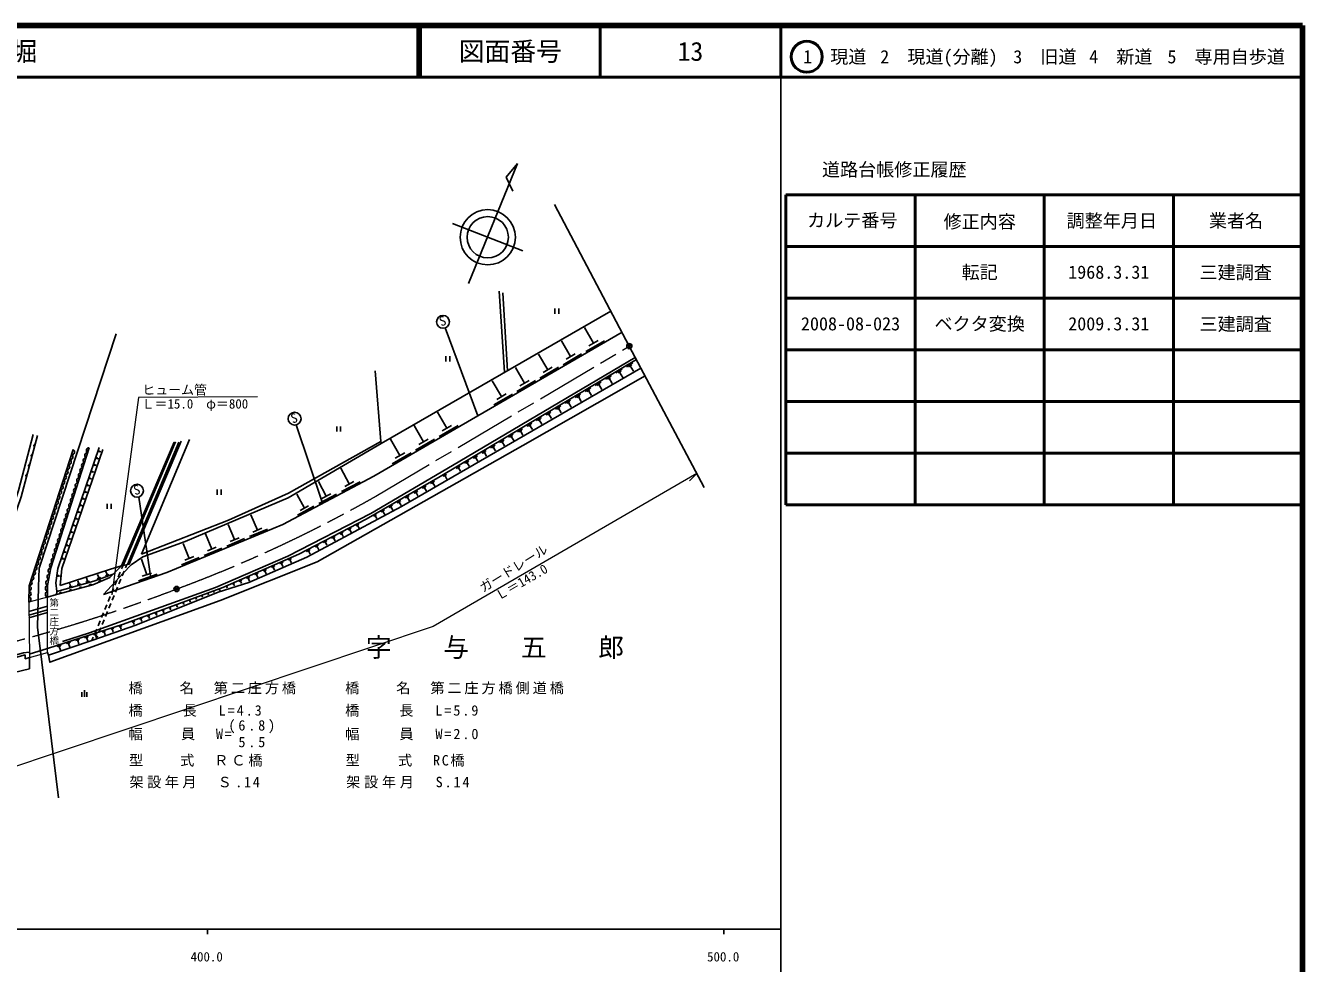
# Model space of a CAD drawing. Units: millimetres, scale not verified. Extents: x 40000 to 680000, y 20000 to 380000.
# Drawn here: x 432769 to 680000, y 198357 to 380000 of the extents above; entities that cross this region are included whole.
import ezdxf
from ezdxf.enums import TextEntityAlignment as Align

# ---------------------------------------------------------------- set-up
doc = ezdxf.new("R2010")
doc.units = ezdxf.units.MM
doc.header["$LTSCALE"] = 1000
doc.header["$PDMODE"] = 32
doc.header["$PDSIZE"] = 500
doc.linetypes.add('CHAIN', pattern=[18.5, 12, -1.5, 3.5, -1.5])
for name, color, linetype, lineweight in [('M-BGD', 7, 'Continuous', 25), ('M-BMK', 2, 'CHAIN', 13), ('M-BMK-SRVR', 3, 'Continuous', 25), ('M-STR-HTXT', 7, 'Continuous', 13), ('M-STR-STRI', 7, 'Continuous', 13), ('M-TTL', 7, 'Continuous', 140), ('M-TTL-BAND', 7, 'Continuous', 25), ('M-TTL-FRAM', 2, 'Continuous', 50), ('M-TTL-LINE', 7, 'Continuous', 50)]:
    doc.layers.add(name, color=color, linetype=linetype, lineweight=lineweight)
for name, color, linetype in [('M-BMK-HTXT', 7, 'Continuous'), ('M-OTRS', 6, 'Continuous'), ('M-TTL-TXT', 7, 'Continuous')]:
    doc.layers.add(name, color=color, linetype=linetype)
doc.styles.add('@ＭＳ ゴシック', font='')
doc.styles.add('ＭＳ ゴシック', font='')
doc.styles.get('@ＭＳ ゴシック').set_extended_font_data('@MS Gothic')
doc.styles.get('ＭＳ ゴシック').set_extended_font_data('MS Gothic')

msp = doc.modelspace()

# ---------------------------------------------------------------- linework, layer by layer
at = {"layer": 'M-BGD'}
for p, q in [((518552, 330073), (528028, 353282)), ((528028, 353282), (525811, 350645)), ((525811, 350645), (527124, 347892)), ((515448, 341646), (529067, 336357)), ((524494, 328563), (525510, 312900)), ((525171, 328225), (526103, 313154)), ((535254, 325193), (535254, 324193)), ((536004, 324193), (536004, 325193)), ((514005, 321433), (520353, 304410)), ((542751, 318458), (540991, 321493)), ((538314, 315888), (536546, 318937)), ((544847, 318957), (541276, 316887)), ((543644, 318975), (541858, 317940)), ((514157, 315966), (514157, 314966)), ((514907, 314966), (514907, 315966)), ((533861, 313310), (532086, 316372)), ((540419, 316390), (536832, 314311)), ((539210, 316408), (537417, 315368)), ((549118, 313932), (550346, 314665)), ((549535, 313931), (550149, 314298)), ((549842, 314114), (550466, 313070)), ((529392, 310722), (527609, 313797)), ((535975, 313814), (532373, 311725)), ((534761, 313832), (532960, 312788)), ((545053, 311505), (546227, 312206)), ((545452, 311504), (546039, 311854)), ((545745, 311679), (546341, 310681)), ((547072, 312710), (548273, 313427)), ((547480, 312709), (548080, 313068)), ((547780, 312889), (548390, 311868)), ((524908, 308126), (523117, 311214)), ((531516, 311228), (527898, 309131)), ((530297, 311247), (528488, 310198)), ((541095, 309141), (542216, 309811)), ((541476, 309141), (542036, 309475)), ((541756, 309308), (542325, 308355)), ((543061, 310315), (544208, 311000)), ((543451, 310314), (544024, 310657)), ((543737, 310486), (544320, 309511)), ((527041, 308634), (523407, 306528)), ((525816, 308652), (524000, 307599)), ((537240, 306840), (538309, 307478)), ((537603, 306839), (538138, 307158)), ((537870, 306999), (538413, 306090)), ((539155, 307983), (540249, 308637)), ((539527, 307982), (540074, 308309)), ((539800, 308146), (540356, 307215)), ((514349, 302009), (512538, 305130)), ((533486, 304598), (534505, 305206)), ((533832, 304598), (534341, 304902)), ((534087, 304750), (534604, 303884)), ((535351, 305712), (536394, 306335)), ((535705, 305711), (536227, 306022)), ((535966, 305867), (536496, 304980)), ((485164, 302652), (490289, 287500)), ((493022, 302355), (493022, 301355)), ((493772, 301355), (493772, 302355)), ((509811, 299379), (507991, 302516)), ((516505, 302524), (512833, 300393)), ((515267, 302542), (513431, 301477)), ((528039, 301346), (528984, 301910)), ((528360, 301345), (528832, 301627)), ((529830, 302415), (530800, 302994)), ((530160, 302415), (530644, 302704)), ((530402, 302559), (530894, 301736)), ((531646, 303500), (532640, 304093)), ((531984, 303499), (532481, 303796)), ((532232, 303647), (532736, 302803)), ((451371, 275384), (461534, 299324)), ((461826, 299347), (451663, 275449)), ((462464, 299336), (452488, 275632)), ((455217, 277607), (464525, 299839)), ((501565, 299434), (501615, 299079)), ((505255, 296739), (503426, 299891)), ((511977, 299897), (508287, 297756)), ((510733, 299915), (508889, 298844)), ((524525, 299248), (525423, 299784)), ((524830, 299247), (525279, 299515)), ((525055, 299381), (525510, 298618)), ((526270, 300290), (527192, 300840)), ((526583, 300289), (527044, 300564)), ((526814, 300427), (527281, 299643)), ((528596, 301486), (529076, 300682)), ((446940, 297352), (447065, 297718)), ((447002, 297535), (447368, 297410)), ((507431, 297259), (503724, 295108)), ((506182, 297277), (504328, 296202)), ((519427, 296204), (520256, 296699)), ((521104, 297205), (521956, 297714)), ((521393, 297204), (521819, 297459)), ((521606, 297331), (522039, 296607)), ((522803, 298220), (523678, 298742)), ((523100, 298219), (523538, 298480)), ((523319, 298350), (523763, 297606)), ((446042, 294736), (446167, 295098)), ((446105, 294917), (446467, 294792)), ((446491, 296043), (446616, 296407)), ((446553, 296225), (446917, 296100)), ((495456, 291227), (493840, 294272)), ((516138, 294240), (516924, 294709)), ((516405, 294240), (516798, 294474)), ((516602, 294357), (517000, 293689)), ((517772, 295215), (518579, 295698)), ((518046, 295215), (518450, 295456)), ((518248, 295335), (518657, 294649)), ((519708, 296203), (520123, 296451)), ((519916, 296327), (520337, 295622)), ((445148, 292126), (445271, 292485)), ((445209, 292306), (445568, 292182)), ((445595, 293430), (445718, 293790)), ((445656, 293610), (446017, 293487)), ((511186, 291326), (511938, 291759)), ((513552, 292703), (514304, 293135)), ((513805, 292698), (514181, 292914)), ((513993, 292806), (514361, 292167)), ((444255, 289524), (444377, 289879)), ((444316, 289702), (444671, 289580)), ((444701, 290824), (444823, 291181)), ((444762, 291003), (445119, 290880)), ((469903, 290122), (469903, 289122)), ((470653, 289122), (470653, 290122)), ((491006, 288828), (489480, 291705)), ((491853, 289277), (490160, 288379)), ((497532, 291640), (493950, 289740)), ((496352, 291702), (494561, 290752)), ((507932, 289453), (508692, 289890)), ((508188, 289448), (508568, 289667)), ((508378, 289557), (508750, 288911)), ((509561, 290390), (510317, 290826)), ((509816, 290386), (510194, 290603)), ((510005, 290495), (510374, 289852)), ((511439, 291321), (511815, 291538)), ((511627, 291429), (511995, 290790)), ((443365, 286929), (443486, 287281)), ((443426, 287105), (443777, 286984)), ((443810, 288226), (443931, 288579)), ((443871, 288402), (444224, 288281)), ((448575, 287397), (448575, 286397)), ((449325, 286397), (449325, 287397)), ((454729, 288685), (456996, 272983)), ((486753, 286535), (485311, 289252)), ((488606, 286904), (485409, 285208)), ((487552, 286959), (485954, 286111)), ((492968, 289219), (489583, 287422)), ((503098, 286670), (503818, 287085)), ((503340, 286666), (503701, 286873)), ((504661, 287570), (505430, 288012)), ((504919, 287565), (505304, 287786)), ((505112, 287676), (505488, 287022)), ((506299, 288512), (507063, 288953)), ((506556, 288508), (506938, 288728)), ((506747, 288618), (507121, 287968)), ((442478, 284341), (442597, 284689)), ((442538, 284515), (442886, 284396)), ((442921, 285634), (443041, 285984)), ((442981, 285809), (443331, 285689)), ((477651, 282267), (476421, 285238)), ((500113, 284952), (500739, 285312)), ((500324, 284948), (500637, 285128)), ((500480, 285038), (500787, 284506)), ((501583, 285798), (502255, 286185)), ((501809, 285794), (502145, 285987)), ((501977, 285891), (502306, 285319)), ((503520, 286769), (503873, 286157)), ((441593, 281760), (441711, 282105)), ((441652, 281933), (441996, 281814)), ((442035, 283050), (442154, 283396)), ((442094, 283223), (442441, 283104)), ((473233, 280432), (472012, 283379)), ((479616, 282466), (476120, 281018)), ((478525, 282628), (476777, 281905)), ((493607, 281515), (494268, 281857)), ((495169, 282322), (495807, 282651)), ((495378, 282308), (495697, 282473)), ((495537, 282391), (495818, 281848)), ((496707, 283116), (497323, 283434)), ((496909, 283103), (497217, 283262)), ((497063, 283182), (497333, 282659)), ((440710, 279187), (440827, 279528)), ((441151, 280473), (441269, 280815)), ((441210, 280644), (441553, 280527)), ((464481, 276802), (463273, 279721)), ((468843, 278609), (467633, 281532)), ((475182, 280630), (471715, 279194)), ((474100, 280791), (472366, 280073)), ((488780, 279024), (489512, 279402)), ((490413, 279867), (491121, 280233)), ((490645, 279852), (490999, 280035)), ((490822, 279944), (491133, 279341)), ((492022, 280697), (492707, 281051)), ((492246, 280683), (492588, 280860)), ((492417, 280771), (492718, 280189)), ((493824, 281502), (494154, 281672)), ((493989, 281587), (494279, 281025)), ((439830, 276620), (439946, 276958)), ((440270, 277903), (440386, 278242)), ((440328, 278072), (440667, 277956)), ((440769, 279357), (441110, 279240)), ((466411, 276998), (462978, 275576)), ((465340, 277157), (463623, 276446)), ((470776, 278805), (467338, 277381)), ((469703, 278965), (467984, 278253)), ((487123, 278169), (487879, 278559)), ((487370, 278153), (487749, 278348)), ((487560, 278250), (487892, 277607)), ((489020, 279009), (489386, 279198)), ((489203, 279103), (489524, 278481)), ((439447, 271547), (449190, 274724)), ((439888, 276789), (440225, 276673)), ((451371, 275384), (449066, 273091)), ((451371, 275384), (449190, 274724)), ((451663, 275449), (451378, 274763)), ((452136, 274993), (452391, 275610)), ((456259, 273645), (455201, 276685)), ((478704, 274372), (479406, 274680)), ((478925, 274344), (479276, 274498)), ((480319, 275080), (481026, 275390)), ((480542, 275052), (480895, 275206)), ((480719, 275129), (480982, 274529)), ((481939, 275790), (482650, 276102)), ((482164, 275761), (482519, 275917)), ((482341, 275839), (482606, 275235)), ((483564, 276502), (484280, 276816)), ((483790, 276473), (484148, 276630)), ((483969, 276552), (484236, 275943)), ((439010, 273228), (439063, 273641)), ((439037, 273435), (439451, 273382)), ((443234, 271956), (442906, 271864)), ((443070, 271910), (442915, 272467)), ((445154, 272385), (444425, 272182)), ((444942, 272444), (444577, 272342)), ((444759, 272393), (444586, 273013)), ((447337, 273110), (446610, 272848)), ((446934, 273088), (446711, 273705)), ((447116, 273153), (446752, 273022)), ((451763, 273984), (447853, 269801)), ((448929, 273684), (448252, 273440)), ((448554, 273664), (448347, 274239)), ((448723, 273725), (448385, 273603)), ((450457, 272547), (450073, 271624)), ((451109, 274117), (450726, 273194)), ((450837, 271851), (451219, 272775)), ((451486, 273422), (451868, 274346)), ((458234, 273731), (454658, 272487)), ((457153, 273956), (455365, 273334)), ((472840, 271802), (473247, 271981)), ((474091, 272350), (474642, 272592)), ((474367, 272471), (474608, 271920)), ((475488, 272963), (476180, 273266)), ((475706, 272935), (476052, 273086)), ((475879, 273011), (476137, 272422)), ((477094, 273666), (477790, 273972)), ((477314, 273638), (477662, 273791)), ((477488, 273715), (477747, 273122)), ((479101, 274421), (479362, 273824)), ((441771, 271442), (441186, 271279)), ((441479, 271361), (441315, 271946)), ((443425, 271903), (442770, 271720)), ((449804, 270978), (449420, 270054)), ((449539, 268709), (449921, 269633)), ((450188, 270280), (450570, 271204)), ((466869, 269467), (467083, 269547)), ((466976, 269507), (467055, 269293)), ((468036, 269900), (468220, 269968)), ((468128, 269934), (468196, 269750)), ((469172, 270320), (469327, 270378)), ((469250, 270349), (469307, 270194)), ((470222, 270709), (470462, 270798)), ((470342, 270754), (470431, 270514)), ((471636, 271281), (471876, 271370)), ((471756, 271325), (471845, 271085)), ((473043, 271891), (473222, 271484)), ((433416, 266530), (437012, 267525)), ((448499, 267838), (448115, 266915)), ((449151, 269408), (448768, 268485)), ((448889, 267138), (449271, 268062)), ((460548, 267126), (460925, 267266)), ((460737, 267196), (460876, 266819)), ((461880, 267620), (462223, 267747)), ((462051, 267683), (462178, 267341)), ((463177, 268100), (463486, 268215)), ((463332, 268157), (463446, 267848)), ((464440, 268568), (464717, 268670)), ((464579, 268619), (464681, 268343)), ((465671, 269024), (465916, 269114)), ((465793, 269069), (465884, 268824)), ((433423, 265793), (437015, 266811)), ((433428, 265313), (437016, 266296)), ((447194, 264699), (446810, 263775)), ((447846, 266268), (447462, 265345)), ((447591, 263995), (447973, 264920)), ((448240, 265566), (448622, 266491)), ((453347, 264459), (453901, 264665)), ((453624, 264562), (453829, 264007)), ((454855, 265018), (455378, 265212)), ((455116, 265115), (455310, 264591)), ((456335, 265566), (456820, 265746)), ((456578, 265656), (456757, 265170)), ((457777, 266100), (458225, 266266)), ((458001, 266183), (458167, 265735)), ((459181, 266620), (459593, 266773)), ((459387, 266696), (459540, 266284)), ((445916, 262004), (446632, 262233)), ((446129, 261954), (446488, 262068)), ((446541, 263129), (446157, 262206)), ((446942, 262424), (447323, 263348)), ((447611, 262547), (448274, 262759)), ((447809, 262500), (448140, 262606)), ((447975, 262553), (448155, 261990)), ((449252, 263072), (449864, 263268)), ((449558, 263170), (449754, 262558)), ((450841, 263580), (451403, 263760)), ((451122, 263670), (451302, 263109)), ((438849, 259742), (439691, 260011)), ((439100, 259683), (439521, 259818)), ((439310, 259750), (439540, 259035)), ((440658, 260321), (441471, 260581)), ((440900, 260264), (441307, 260394)), ((441103, 260329), (441324, 259638)), ((442437, 260890), (443221, 261141)), ((442671, 260836), (443063, 260961)), ((442867, 260898), (443080, 260232)), ((444188, 261451), (444944, 261693)), ((444413, 261398), (444791, 261519)), ((444602, 261458), (444808, 260816)), ((445888, 261559), (445603, 260874)), ((446309, 262011), (446503, 261402)), ((446419, 261160), (446674, 261777)), ((433500, 258247), (437036, 259372)), ((443653, 250026), (443653, 250901)), ((444153, 250026), (444153, 251276)), ((444653, 250026), (444653, 250901))]:
    msp.add_line(p, q, dxfattribs=at)
for points in [[(451763, 273984), (453237, 275528), (455466, 277108), (463664, 280075), (483642, 288501), (501615, 299079), (546098, 324660)], [(439150, 230435), (435933, 256681), (435086, 263455), (435255, 271329), (435425, 274885), (450326, 320266)], [(548254, 320586), (520364, 304416), (500212, 292723), (482597, 283375), (460149, 274080), (447853, 269801)], [(437036, 259372), (451755, 264083), (470950, 271192), (485668, 277643), (498702, 284370), (513065, 292638), (551044, 315314)], [(550826, 315726), (515449, 294819), (499655, 285505), (483553, 277223), (469569, 271187), (445185, 262369), (439906, 260709)], [(437039, 258594), (437224, 258041), (437443, 256700), (470481, 268630), (489201, 276153), (529071, 298665), (552720, 312147)], [(551911, 313676), (505569, 286838), (487233, 277028), (476034, 272159), (470083, 270290), (454101, 263892), (445807, 260943), (437224, 258041)], [(455217, 277607), (472068, 284199), (483680, 289451), (501565, 299434), (500452, 313148)], [(425371, 272263), (431381, 289941), (434277, 300789)], [(435094, 300605), (431934, 288737), (425543, 270271)], [(451371, 275384), (452836, 275709), (462903, 299476)], [(433398, 268335), (433473, 271523), (442020, 297883)], [(445107, 298222), (437685, 274999), (437001, 271576), (437007, 269297)], [(438658, 272047), (439020, 274873), (447046, 298278)], [(447757, 297923), (439818, 274877), (439447, 271547)], [(437007, 269297), (438789, 269809), (438798, 270406), (438658, 272047)], [(449066, 273091), (445767, 271705), (438789, 269809)], [(449744, 273765), (445977, 272407), (438798, 270406)], [(417134, 251356), (421316, 252519), (433510, 255435), (433506, 257589), (432703, 257363), (432697, 258107), (422834, 255438), (423185, 256012)], [(433496, 258626), (432402, 258536), (423185, 256012)]]:
    msp.add_lwpolyline(points, dxfattribs=at)
for centre, radius in [((522260, 338996), 5351), ((522260, 338996), 4000), ((513598, 322615), 1250), ((484858, 303864), 1250), ((454356, 289907), 1250)]:
    msp.add_circle(centre, radius, dxfattribs=at)
for centre, radius, start, end in [((434119, 296725), 256, 87.7727, 242.41194), ((434633, 298658), 256, 87.7727, 242.41194), ((441422, 296458), 529, 266.16262, 57.90575), ((441739, 297434), 529, 266.16262, 57.90575), ((444760, 296733), 522, 85.83405, 238.71963), ((445069, 297701), 522, 85.83405, 238.71963), ((433604, 294792), 256, 87.7727, 242.41194), ((440789, 294506), 529, 266.16262, 57.90575), ((441106, 295482), 529, 266.16262, 57.90575), ((443832, 293830), 522, 85.83405, 238.71963), ((444142, 294798), 522, 85.83405, 238.71963), ((444451, 295765), 522, 85.83405, 238.71963), ((433090, 292860), 256, 87.7727, 242.41194), ((439839, 291577), 529, 266.16262, 57.90575), ((440156, 292553), 529, 266.16262, 57.90575), ((440473, 293529), 529, 266.16262, 57.90575), ((443214, 291895), 522, 85.83405, 238.71963), ((443523, 292863), 522, 85.83405, 238.71963), ((439206, 289624), 529, 266.16262, 57.90575), ((439523, 290601), 529, 266.16262, 57.90575), ((442286, 288992), 522, 85.83405, 238.71963), ((442595, 289960), 522, 85.83405, 238.71963), ((442905, 290927), 522, 85.83405, 238.71963), ((438257, 286695), 529, 266.16262, 57.90575), ((438573, 287672), 529, 266.16262, 57.90575), ((438890, 288648), 529, 266.16262, 57.90575), ((441668, 287057), 522, 85.83405, 238.71963), ((441977, 288024), 522, 85.83405, 238.71963), ((437623, 284743), 529, 266.16262, 57.90575), ((437940, 285719), 529, 266.16262, 57.90575), ((440740, 284154), 522, 85.83405, 238.71963), ((441049, 285122), 522, 85.83405, 238.71963), ((441358, 286089), 522, 85.83405, 238.71963), ((436674, 281814), 529, 266.16262, 57.90575), ((436990, 282790), 529, 266.16262, 57.90575), ((437307, 283767), 529, 266.16262, 57.90575), ((440121, 282219), 522, 85.83405, 238.71963), ((440431, 283186), 522, 85.83405, 238.71963), ((436041, 279861), 529, 266.16262, 57.90575), ((436357, 280838), 529, 266.16262, 57.90575), ((439194, 279316), 522, 85.83405, 238.71963), ((439503, 280283), 522, 85.83405, 238.71963), ((439812, 281251), 522, 85.83405, 238.71963), ((435091, 276933), 529, 266.16262, 57.90575), ((435408, 277909), 529, 266.16262, 57.90575), ((435724, 278885), 529, 266.16262, 57.90575), ((438266, 276413), 522, 85.83405, 238.71963), ((438575, 277381), 522, 85.83405, 238.71963), ((438884, 278348), 522, 85.83405, 238.71963), ((434141, 274004), 529, 266.16262, 57.90575), ((434458, 274980), 529, 266.16262, 57.90575), ((434774, 275956), 529, 266.16262, 57.90575), ((437790, 274385), 623, 99.66946, 237.71067), ((437957, 275445), 522, 85.83405, 238.71963), ((433508, 272051), 529, 266.16262, 57.90575), ((433825, 273027), 529, 266.16262, 57.90575), ((437334, 272103), 623, 99.66946, 237.71067), ((437562, 273244), 623, 99.66946, 237.71067), ((447244, 272264), 256, 35.46689, 190.10612), ((433282, 269933), 553, 284.72955, 72.57808), ((433307, 270995), 553, 284.72955, 72.57808), ((437208, 271007), 606, 110.01448, 250.30424), ((437211, 269867), 606, 110.01448, 250.30424), ((439585, 269967), 256, 27.8806, 182.51984), ((441515, 270491), 256, 27.8806, 182.51984), ((443445, 271016), 256, 27.8806, 182.51984), ((445375, 271540), 256, 27.8806, 182.51984), ((433257, 268870), 553, 284.72955, 72.57808)]:
    msp.add_arc(centre, radius, start, end, dxfattribs=at)
at = {"layer": 'M-BMK'}
msp.add_line((500618, 288855), (549666, 317918), dxfattribs=at)
for centre, radius, start, end in [((370608, 517535), 263054, 290.33153, 299.61927), ((349180, 565502), 315497, 273.08377, 290.95377)]:
    msp.add_arc(centre, radius, start, end, dxfattribs=at)
at = {"layer": 'M-BMK-SRVR'}
for p, q in [((535162, 345327), (549666, 317918)), ((549666, 317918), (564170, 290509))]:
    msp.add_line(p, q, dxfattribs=at)
for centre in [(549666, 317918), (462006, 270870)]:
    msp.add_circle(centre, 500, dxfattribs=at)
for p in [(549666, 317918), (462006, 270870)]:
    msp.add_point(p, dxfattribs=at)
at = {"layer": 'M-OTRS'}
msp.add_point((549666, 317918), dxfattribs=at)
at = {"layer": 'M-STR-HTXT'}
for p, q in [((454644, 307989), (449479, 269720)), ((477657, 308100), (454644, 307989)), ((562763, 293257), (511709, 263624)), ((562763, 293257), (561352, 291840)), ((511709, 263624), (428143, 235599))]:
    msp.add_line(p, q, dxfattribs=at)
at = {"layer": 'M-STR-STRI'}
msp.add_line((433506, 257589), (437039, 258594), dxfattribs=at)
msp.add_lwpolyline([(437039, 258594), (437007, 269297), (433398, 268335), (433506, 257589)], dxfattribs=at)
at = {"layer": 'M-TTL', "color": 2}
for p, q in [((680000, 380000), (40000, 380000)), ((680000, 20000), (680000, 380000))]:
    msp.add_line(p, q, dxfattribs=at)
at = {"layer": 'M-TTL-BAND'}
for p, q in [((579000, 20000), (579000, 370000)), ((40000, 205000), (579000, 205000)), ((468000, 205000), (468000, 204000)), ((568000, 205000), (568000, 204000))]:
    msp.add_line(p, q, dxfattribs=at)
at = {"layer": 'M-TTL-FRAM'}
for p, q in [((580000, 347197), (580000, 287197)), ((580000, 347197), (680000, 347197)), ((580000, 287197), (680000, 287197))]:
    msp.add_line(p, q, dxfattribs=at)
at = {"layer": 'M-TTL-LINE'}
for p, q in [((508747, 380000), (508747, 370000)), ((509247, 380000), (509247, 370000)), ((543997, 380000), (543997, 370000)), ((579000, 380000), (579000, 370000)), ((40000, 370000), (680000, 370000)), ((605000, 347197), (605000, 287197)), ((630000, 347197), (630000, 287197)), ((655000, 347197), (655000, 287197)), ((580000, 337197), (680000, 337197)), ((580000, 327197), (680000, 327197)), ((580000, 317197), (680000, 317197)), ((580000, 307197), (680000, 307197)), ((580000, 297197), (680000, 297197))]:
    msp.add_line(p, q, dxfattribs=at)
msp.add_circle((584031, 373958), 3000, dxfattribs=at)

# ---------------------------------------------------------------- texts
at = {"layer": 'M-BGD', "style": 'ＭＳ ゴシック'}
for rotation, p in [(18.189, (513375, 321206)), (16.267, (484568, 302392)), (13.727, (454046, 288515))]:
    msp.add_text('S', height=1833, rotation=rotation, dxfattribs=at).set_placement(p, align=Align.BOTTOM_LEFT)
at = {"layer": 'M-BMK-HTXT', "style": 'ＭＳ ゴシック'}
msp.add_text('字\u3000\u3000与\u3000\u3000五\u3000\u3000郎', height=3666, dxfattribs=at).set_placement((498648, 256639), align=Align.BOTTOM_LEFT)
at = {"layer": 'M-STR-HTXT', "style": 'ＭＳ ゴシック'}
for s, p in [('ヒューム管', (455391, 307993)), ('Ｌ＝15.0\u3000φ＝800', (455255, 305273))]:
    msp.add_text(s, height=1833, dxfattribs=at).set_placement(p, align=Align.BOTTOM_LEFT)
for s, rotation, p in [('ガードレール', 31.976, (521656, 269671)), ('Ｌ＝143.0', 30.04, (524639, 268128))]:
    msp.add_text(s, height=1833, rotation=rotation, dxfattribs=at).set_placement(p, align=Align.BOTTOM_LEFT)
at = {"layer": 'M-STR-STRI', "style": '@ＭＳ ゴシック'}
msp.add_text('第二庄方橋', height=1320, rotation=270, dxfattribs=at).set_placement((437230, 269202), align=Align.BOTTOM_LEFT)
at = {"layer": 'M-STR-STRI', "char_height": 2016, "attachment_point": 7, "style": 'ＭＳ ゴシック'}
for s, insert in [('\\T1.2;橋\u3000\u3000名\u3000第二庄方橋', (452702, 250476)), ('\\T1.27;橋\u3000\u3000長\u3000L=4.3', (452702, 246131)), ('\\T1.4;(6.8)', (472050, 242931)), ('\\T1.23;幅\u3000\u3000員\u3000W=', (452715, 241578)), ('\\T1.4;5.5', (473980, 240209)), ('\\T1.2;型\u3000\u3000式\u3000ＲＣ橋', (452800, 236474)), ('\\T1.24;架設年月\u3000Ｓ.14', (452898, 232262))]:
    msp.add_mtext(s, dxfattribs=dict(at, insert=insert))
at = {"layer": 'M-TTL', "char_height": 2016, "attachment_point": 7, "style": 'ＭＳ ゴシック'}
for s, insert in [('\\T1.2;橋\u3000\u3000名\u3000第二庄方橋側道橋', (494648, 250476)), ('\\T1.27;橋\u3000\u3000長\u3000L=5.9', (494648, 246131)), ('\\T1.27;幅\u3000\u3000員\u3000W=2.0', (494661, 241578)), ('\\T1.23;型\u3000\u3000式\u3000RC橋', (494745, 236474)), ('\\T1.26;架設年月\u3000S.14', (494843, 232262))]:
    msp.add_mtext(s, dxfattribs=dict(at, insert=insert))
at = {"layer": 'M-TTL-BAND', "style": 'ＭＳ ゴシック'}
for s, p in [('400.0', (467844, 198195)), ('500.0', (567844, 198195))]:
    msp.add_text(s, height=1833, dxfattribs=at).set_placement(p, align=Align.BOTTOM_CENTER)
at = {"layer": 'M-TTL-TXT', "style": 'ＭＳ ゴシック'}
msp.add_text('山口市徳地堀', height=3666, dxfattribs=at).set_placement((405024, 375000), align=Align.MIDDLE_LEFT)
for s, height, p in [('図面番号', 3666, (526622, 375000)), ('13', 3666, (561497, 375000)), ('1\u3000現道', 2566, (589448, 373958)), ('2\u3000現道(分離)', 2566, (609619, 373958)), ('3\u3000旧道', 2566, (630121, 373958)), ('4\u3000新道', 2566, (644824, 373958)), ('5\u3000専用自歩道', 2566, (665228, 373958)), ('道路台帳修正履歴', 2566, (600968, 352113)), ('カルテ番号', 2566, (592839, 342277)), ('修正内容', 2566, (617509, 342023)), ('調整年月日', 2566, (643089, 342197)), ('業者名', 2566, (667134, 342197)), ('転記', 2566, (617500, 332245)), ('三建調査', 2566, (667077, 332189)), ('1968.3.31', 2566, (642500, 332245)), ('ベクタ変換', 2566, (617500, 322245)), ('2008-08-023', 2566, (592500, 322245)), ('2009.3.31', 2566, (642500, 322245)), ('三建調査', 2566, (667077, 322189))]:
    msp.add_text(s, height=height, dxfattribs=at).set_placement(p, align=Align.MIDDLE_CENTER)

doc.saveas('drawing.dxf')
